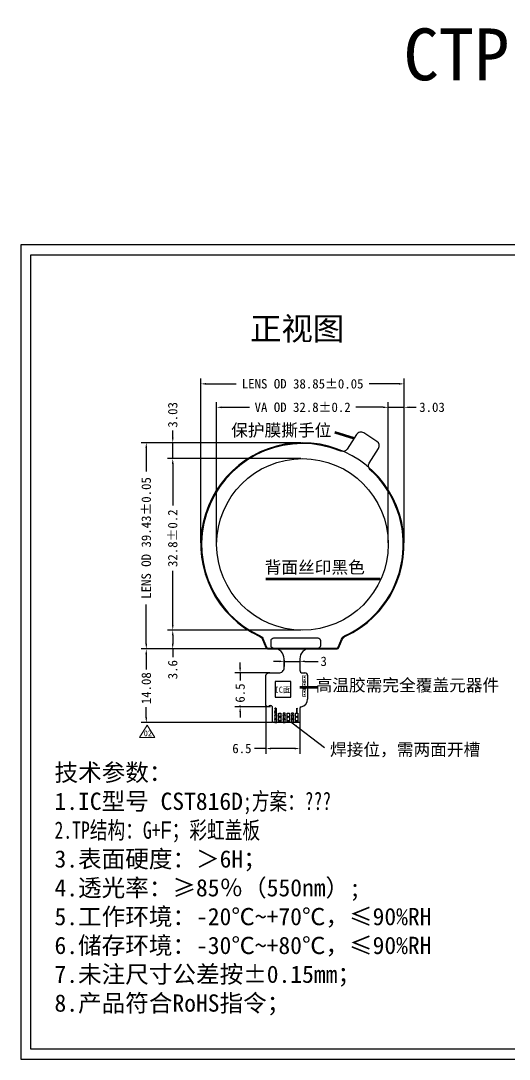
# Model space of a CAD drawing. Header units: millimetres. Extents: x 784 to 1591, y 435 to 646.
# Drawn here: x 783.6 to 877, y 434.8 to 633.4 of the extents above; entities that cross this region are included whole.
import ezdxf

# ---------------------------------------------------------------- set-up
doc = ezdxf.new("R2010")
doc.units = ezdxf.units.MM
for name, color, linetype in [('dim', 3, 'Continuous'), ('FPC', 33, 'Continuous'), ('FRAME', 154, 'Continuous'), ('sensor', 6, 'Continuous'), ('保护膜', 6, 'Continuous'), ('图框', 7, 'Continuous')]:
    doc.layers.add(name, color=color, linetype=linetype)
doc.layers.add('SPEC', color=7, linetype='Continuous', lineweight=20)
doc.styles.add('NOTE', font='ROMANS.shx', dxfattribs={"width": 0.8, "bigfont": 'EXTFONT.shx'})
doc.styles.get("Standard").update_dxf_attribs({"font": 'txt', "bigfont": 'gbcbig.shx'})
doc.styles.add('宋体', font='')
doc.styles.get('宋体').set_extended_font_data('SimSun')
doc.dimstyles.new('ISO-25$0', dxfattribs={"dimtxt": 1.5, "dimasz": 1, "dimexe": 1, "dimexo": 0.3, "dimgap": 0.6, "dimtad": 0, "dimdsep": 46, "dimtxsty": 'Standard', "dimcen": 0, "dimadec": 0, "dimazin": 0, "dimtfac": 1, "dimtmove": 0, "dimatfit": 3, "dimfxl": 1, "dimarcsym": 0})
doc.dimstyles.new('ISO-25$7', dxfattribs={"dimscale": 0.5, "dimtxt": 2, "dimasz": 2, "dimexe": 0.65, "dimexo": 0.625, "dimtad": 0, "dimrnd": 0.0005, "dimzin": 1, "dimdsep": 46, "dimtxsty": '宋体', "dimcen": 1.6, "dimclrd": 3, "dimclre": 73, "dimclrt": 3, "dimazin": 0, "dimtfac": 1, "dimtmove": 0, "dimatfit": 0, "dimfxl": 1, "dimtolj": 1, "dimlwd": -1, "dimlwe": 9, "dimarcsym": 0})
doc.dimstyles.new('STANDARD$7', dxfattribs={"dimtxt": 1.5, "dimasz": 1.25, "dimexe": 0.25, "dimexo": 0.25, "dimgap": 0.25, "dimtad": 0, "dimzin": 0, "dimdsep": 46, "dimtxsty": 'NOTE', "dimcen": 0.5, "dimclrd": 256, "dimclre": 5, "dimclrt": 256, "dimazin": 0, "dimtfac": 1, "dimtmove": 0, "dimatfit": 1, "dimfxl": 1, "dimtolj": 1, "dimtzin": 0, "dimarcsym": 0})

# ---------------------------------------------------------------- blocks, each defined once
blk = doc.blocks.new('*D136')
at = {"layer": 'Defpoints', "color": 0, "transparency": 16777216}
for p in [(807.62, 552.67), (837.47, 552.67), (831.96, 513.24)]:
    blk.add_point(p, dxfattribs=at)
at = {"layer": 'dim', "color": 0, "lineweight": -2, "transparency": 16777216}
for p, q in [((837.17, 552.67), (806.62, 552.67)), ((807.62, 551.67), (807.62, 547.17)), ((807.62, 514.24), (807.62, 521.76)), ((831.66, 513.24), (806.62, 513.24))]:
    blk.add_line(p, q, dxfattribs=at)
at = {"layer": 'dim', "color": 0, "transparency": 16777216}
for points in [[(807.45, 551.67), (807.79, 551.67), (807.62, 552.67)], [(807.45, 514.24), (807.79, 514.24), (807.62, 513.24)]]:
    blk.add_solid(points, dxfattribs=at)
at = {"layer": 'dim', "color": 0, "transparency": 16777216, "insert": (807.62, 534.47), "char_height": 1.8, "attachment_point": 5, "rotation": 90, "style": '宋体'}
blk.add_mtext('LENS OD 39.43%%P0.05', dxfattribs=at)
blk = doc.blocks.new('*D137')
at = {"layer": 'Defpoints', "color": 0, "transparency": 16777216}
for p in [(812.68, 549.64), (837.47, 549.64), (837.47, 516.84)]:
    blk.add_point(p, dxfattribs=at)
at = {"layer": 'dim', "color": 0, "lineweight": -2, "transparency": 16777216}
for p, q in [((837.17, 549.64), (811.68, 549.64)), ((812.68, 548.64), (812.68, 540.66)), ((812.68, 517.84), (812.68, 528.19)), ((837.17, 516.84), (811.68, 516.84))]:
    blk.add_line(p, q, dxfattribs=at)
at = {"layer": 'dim', "color": 0, "transparency": 16777216}
for points in [[(812.51, 548.64), (812.85, 548.64), (812.68, 549.64)], [(812.51, 517.84), (812.85, 517.84), (812.68, 516.84)]]:
    blk.add_solid(points, dxfattribs=at)
at = {"layer": 'dim', "color": 0, "transparency": 16777216, "insert": (812.68, 534.42), "char_height": 1.8, "attachment_point": 5, "rotation": 90, "style": '宋体'}
blk.add_mtext('32.8%%p0.2', dxfattribs=at)
blk = doc.blocks.new('*D138')
at = {"layer": 'Defpoints', "color": 0, "transparency": 16777216}
for p in [(856.9, 563.94), (818.05, 533.24), (856.9, 533.24)]:
    blk.add_point(p, dxfattribs=at)
at = {"layer": 'dim', "color": 0, "lineweight": -2, "transparency": 16777216}
for p, q in [((818.05, 533.54), (818.05, 564.94)), ((856.9, 533.54), (856.9, 564.94)), ((819.05, 563.94), (824.8, 563.94)), ((855.9, 563.94), (850.22, 563.94))]:
    blk.add_line(p, q, dxfattribs=at)
at = {"layer": 'dim', "color": 0, "transparency": 16777216}
for points in [[(819.05, 564.11), (819.05, 563.77), (818.05, 563.94)], [(855.9, 564.11), (855.9, 563.77), (856.9, 563.94)]]:
    blk.add_solid(points, dxfattribs=at)
at = {"layer": 'dim', "color": 0, "transparency": 16777216, "insert": (837.51, 563.94), "char_height": 1.8, "attachment_point": 5, "style": '宋体'}
blk.add_mtext('LENS OD 38.85%%P0.05', dxfattribs=at)
blk = doc.blocks.new('*D139')
at = {"layer": 'Defpoints', "color": 0, "transparency": 16777216}
for p in [(853.87, 559.46), (821.07, 533.24), (853.87, 533.24)]:
    blk.add_point(p, dxfattribs=at)
at = {"layer": 'dim', "color": 0, "lineweight": -2, "transparency": 16777216}
for p, q in [((821.07, 533.54), (821.07, 560.46)), ((853.87, 533.54), (853.87, 560.46)), ((822.07, 559.46), (827.36, 559.46)), ((852.87, 559.46), (847.66, 559.46))]:
    blk.add_line(p, q, dxfattribs=at)
at = {"layer": 'dim', "color": 0, "transparency": 16777216}
for points in [[(822.07, 559.62), (822.07, 559.29), (821.07, 559.46)], [(852.87, 559.62), (852.87, 559.29), (853.87, 559.46)]]:
    blk.add_solid(points, dxfattribs=at)
at = {"layer": 'dim', "color": 0, "transparency": 16777216, "insert": (837.51, 559.46), "char_height": 1.8, "attachment_point": 5, "style": '宋体'}
blk.add_mtext('VA OD 32.8%%P0.2', dxfattribs=at)
blk = doc.blocks.new('*D140')
at = {"layer": 'Defpoints', "color": 0, "transparency": 16777216}
for p in [(812.68, 552.67), (837.47, 552.67), (837.47, 549.64)]:
    blk.add_point(p, dxfattribs=at)
at = {"layer": 'dim', "color": 0, "lineweight": -2, "transparency": 16777216}
for p, q in [((812.68, 553.67), (812.68, 554.99)), ((837.17, 552.67), (811.68, 552.67)), ((812.68, 549.64), (812.68, 552.67)), ((837.17, 549.64), (811.68, 549.64)), ((812.68, 548.64), (812.68, 547.64))]:
    blk.add_line(p, q, dxfattribs=at)
at = {"layer": 'dim', "color": 0, "transparency": 16777216}
for points in [[(812.51, 553.67), (812.85, 553.67), (812.68, 552.67)], [(812.51, 548.64), (812.85, 548.64), (812.68, 549.64)]]:
    blk.add_solid(points, dxfattribs=at)
at = {"layer": 'dim', "color": 0, "transparency": 16777216, "insert": (812.68, 558.01), "char_height": 1.8, "attachment_point": 5, "rotation": 90, "style": '宋体'}
blk.add_mtext('3.03', dxfattribs=at)
blk = doc.blocks.new('*D141')
at = {"layer": 'Defpoints', "color": 0, "transparency": 16777216}
for p in [(837.47, 516.84), (812.68, 513.24), (831.96, 513.24)]:
    blk.add_point(p, dxfattribs=at)
at = {"layer": 'dim', "color": 0, "lineweight": -2, "transparency": 16777216}
for p, q in [((837.17, 516.84), (811.68, 516.84)), ((812.68, 515.84), (812.68, 514.24)), ((831.66, 513.24), (811.68, 513.24)), ((812.68, 513.24), (812.68, 511.67))]:
    blk.add_line(p, q, dxfattribs=at)
at = {"layer": 'dim', "color": 0, "transparency": 16777216}
for points in [[(812.51, 515.84), (812.85, 515.84), (812.68, 516.84)], [(812.51, 514.24), (812.85, 514.24), (812.68, 513.24)]]:
    blk.add_solid(points, dxfattribs=at)
at = {"layer": 'dim', "color": 0, "transparency": 16777216, "insert": (812.68, 509.28), "char_height": 1.8, "attachment_point": 5, "rotation": 90, "style": '宋体'}
blk.add_mtext('3.6', dxfattribs=at)
blk = doc.blocks.new('*D142')
at = {"layer": 'Defpoints', "color": 0, "transparency": 16777216}
for p in [(856.9, 559.46), (853.87, 533.24), (856.9, 533.24)]:
    blk.add_point(p, dxfattribs=at)
at = {"layer": 'dim', "color": 0, "lineweight": -2, "transparency": 16777216}
for p, q in [((853.87, 533.54), (853.87, 560.46)), ((856.9, 533.54), (856.9, 560.46)), ((852.87, 559.46), (851.87, 559.46)), ((853.87, 559.46), (856.9, 559.46)), ((857.9, 559.46), (859.22, 559.46))]:
    blk.add_line(p, q, dxfattribs=at)
at = {"layer": 'dim', "color": 0, "transparency": 16777216}
for points in [[(852.87, 559.62), (852.87, 559.29), (853.87, 559.46)], [(857.9, 559.62), (857.9, 559.29), (856.9, 559.46)]]:
    blk.add_solid(points, dxfattribs=at)
at = {"layer": 'dim', "color": 0, "transparency": 16777216, "insert": (862.24, 559.46), "char_height": 1.8, "attachment_point": 5, "style": '宋体'}
blk.add_mtext('3.03', dxfattribs=at)
blk = doc.blocks.new('*D144')
at = {"layer": 'Defpoints', "color": 0, "transparency": 16777216}
for p in [(830.48, 502.67), (836.97, 501.88), (830.48, 494.2)]:
    blk.add_point(p, dxfattribs=at)
at = {"layer": 'dim', "color": 0, "lineweight": -2, "transparency": 16777216}
for p, q in [((830.48, 502.37), (830.48, 493.2)), ((836.97, 501.58), (836.97, 493.2)), ((830.48, 494.2), (828.29, 494.2)), ((835.97, 494.2), (831.48, 494.2))]:
    blk.add_line(p, q, dxfattribs=at)
at = {"layer": 'dim', "color": 0, "transparency": 16777216}
for points in [[(831.48, 494.36), (831.48, 494.03), (830.48, 494.2)], [(835.97, 494.36), (835.97, 494.03), (836.97, 494.2)]]:
    blk.add_solid(points, dxfattribs=at)
at = {"layer": 'dim', "color": 0, "transparency": 16777216, "insert": (825.9, 494.2), "char_height": 1.8, "attachment_point": 5, "style": '宋体'}
blk.add_mtext('6.5', dxfattribs=at)
blk = doc.blocks.new('*D145')
at = {"layer": 'Defpoints', "color": 0, "transparency": 16777216}
for p in [(831.57, 508.66), (825.56, 502.16), (831.66, 502.16)]:
    blk.add_point(p, dxfattribs=at)
at = {"layer": 'dim', "color": 0, "lineweight": -2, "transparency": 16777216}
for p, q in [((825.56, 509.66), (825.56, 510.66)), ((831.27, 508.66), (824.56, 508.66)), ((825.56, 508.66), (825.56, 507.2)), ((831.36, 502.16), (824.56, 502.16)), ((825.56, 502.16), (825.56, 502.42)), ((825.56, 501.16), (825.56, 500.16))]:
    blk.add_line(p, q, dxfattribs=at)
at = {"layer": 'dim', "color": 0, "transparency": 16777216}
for points in [[(825.39, 509.66), (825.73, 509.66), (825.56, 508.66)], [(825.39, 501.16), (825.73, 501.16), (825.56, 502.16)]]:
    blk.add_solid(points, dxfattribs=at)
at = {"layer": 'dim', "color": 0, "transparency": 16777216, "insert": (825.56, 504.81), "char_height": 1.8, "attachment_point": 5, "rotation": 90, "style": '宋体'}
blk.add_mtext('6.5', dxfattribs=at)
blk = doc.blocks.new('*D146')
at = {"layer": 'Defpoints', "color": 0, "transparency": 16777216}
for p in [(833.31, 513.24), (807.62, 499.16), (831.97, 499.16)]:
    blk.add_point(p, dxfattribs=at)
at = {"layer": 'dim', "color": 0, "lineweight": -2, "transparency": 16777216}
for p, q in [((833.01, 513.24), (806.62, 513.24)), ((807.62, 512.24), (807.62, 509.33)), ((807.62, 500.16), (807.62, 502.14)), ((831.67, 499.16), (806.62, 499.16))]:
    blk.add_line(p, q, dxfattribs=at)
at = {"layer": 'dim', "color": 0, "transparency": 16777216}
for points in [[(807.45, 512.24), (807.79, 512.24), (807.62, 513.24)], [(807.45, 500.16), (807.79, 500.16), (807.62, 499.16)]]:
    blk.add_solid(points, dxfattribs=at)
at = {"layer": 'dim', "color": 0, "transparency": 16777216, "insert": (807.62, 505.73), "char_height": 1.8, "attachment_point": 5, "rotation": 90, "style": '宋体'}
blk.add_mtext('14.08', dxfattribs=at)
blk = doc.blocks.new('*D147')
at = {"layer": 'Defpoints', "color": 0, "transparency": 16777216}
for p in [(833.97, 511.37), (836.97, 511.37), (836.97, 510.87)]:
    blk.add_point(p, dxfattribs=at)
at = {"layer": 'dim', "color": 0, "lineweight": -2, "transparency": 16777216}
for p, q in [((832.97, 510.87), (831.97, 510.87)), ((833.97, 511.07), (833.97, 509.87)), ((833.97, 510.87), (836.97, 510.87)), ((836.97, 511.07), (836.97, 509.87)), ((837.97, 510.87), (840.45, 510.87))]:
    blk.add_line(p, q, dxfattribs=at)
at = {"layer": 'dim', "color": 0, "transparency": 16777216}
for points in [[(832.97, 511.03), (832.97, 510.7), (833.97, 510.87)], [(837.97, 511.03), (837.97, 510.7), (836.97, 510.87)]]:
    blk.add_solid(points, dxfattribs=at)
at = {"layer": 'dim', "color": 0, "transparency": 16777216, "insert": (841.53, 510.87), "char_height": 1.8, "attachment_point": 5, "style": '宋体'}
blk.add_mtext('3', dxfattribs=at)

msp = doc.modelspace()

# ---------------------------------------------------------------- linework, layer by layer
at = {"color": 1, "lineweight": -3}
msp.add_line((838.453, 508.157), (838.453, 503.657), dxfattribs=at)
at = {"color": 6, "linetype": 'Continuous', "flags": 128}
msp.add_lwpolyline([(830.49, 513.55, 0.3026797), (830.951, 513.242), (843.995, 513.242, 0.3026797), (844.456, 513.55), (845.092, 515.074, -0.1882209), (845.597, 515.597, 4.5631078), (829.349, 515.597, -0.1882209), (829.854, 515.074)], format="xyb", close=True, dxfattribs=at)
at = {"lineweight": -3}
msp.add_lwpolyline([(835.285, 503.993), (835.285, 506.993), (832.285, 506.993), (832.285, 503.993)], close=True, dxfattribs=at)
at = {"color": 1, "lineweight": -3}
msp.add_lwpolyline([(835.285, 503.993), (835.285, 506.993), (832.285, 506.993), (832.285, 503.993)], close=True, dxfattribs=at)
at = {"color": 1, "const_width": 0.1}
for points in [[(838.131, 508.178), (837.531, 508.178), (837.531, 506.978), (838.131, 506.978)], [(838.131, 506.778), (837.531, 506.778), (837.531, 505.578), (838.131, 505.578)], [(837.531, 505.378), (838.131, 505.378), (838.131, 504.278), (838.031, 504.178), (837.531, 504.178)]]:
    msp.add_lwpolyline(points, close=True, dxfattribs=at)
at = {"color": 1, "const_width": 0.3}
for points in [[(837.83, 507.446), (837.83, 507.146)], [(837.832, 508.006), (837.832, 507.706)], [(837.832, 506.606), (837.832, 506.306)], [(837.83, 506.046), (837.83, 505.746)], [(837.83, 505.206), (837.83, 504.906)], [(837.832, 504.646), (837.832, 504.346)]]:
    msp.add_lwpolyline(points, dxfattribs=at)
at = {"color": 6, "linetype": 'Continuous'}
msp.add_circle((837.473, 533.242), 16.4, dxfattribs=at)
at = {"color": 1, "lineweight": -3}
msp.add_arc((837.953, 508.157), 0.5, 0, 90, dxfattribs=at)
at = {"layer": 'FPC', "color": 1, "lineweight": -3}
for p, q in [((836.973, 511.373), (836.973, 509.167)), ((837.473, 508.667), (837.953, 508.667)), ((838.463, 508.227), (838.463, 503.657))]:
    msp.add_line(p, q, dxfattribs=at)
msp.add_lwpolyline([(836.973, 501.876), (836.973, 499.357, -0.4142136), (836.773, 499.157), (831.973, 499.157, -0.4142136), (831.773, 499.357), (831.773, 502.171, 0.5704944), (830.907, 502.162, -0.3755653), (830.473, 502.657), (830.473, 508.157, -0.4142136), (830.973, 508.657), (832.973, 508.657, 0.4142136), (833.973, 509.657), (833.973, 511.342, 0.4134454), (831.978, 513.342, -0.4134454), (831.48, 513.842), (831.48, 514.842, -0.4142136), (831.98, 515.342), (840.43, 515.342, -0.4142136), (840.93, 514.842), (840.93, 513.842, -0.4142136), (840.43, 513.342), (838.973, 513.342, 0.4142136), (836.973, 511.342)], format="xyb", dxfattribs=at)
at = {"layer": 'FPC', "color": 1, "lineweight": -3, "flags": 128}
for points in [[(832.173, 500.957), (832.173, 500.776, 0.3333333), (832.173, 500.476), (832.173, 500.002, 0.3333333), (832.173, 499.702), (832.173, 499.157), (832.573, 499.157), (832.573, 499.702, 0.3333333), (832.573, 500.002), (832.573, 500.476, 0.3333333), (832.573, 500.776), (832.573, 500.957)], [(833.773, 500.957), (833.773, 500.776, 0.3333333), (833.773, 500.476), (833.773, 500.002, 0.3333333), (833.773, 499.702), (833.773, 499.157), (834.173, 499.157), (834.173, 499.702, 0.3333333), (834.173, 500.002), (834.173, 500.476, 0.3333333), (834.173, 500.776), (834.173, 500.957)], [(835.373, 500.957), (835.373, 500.776, 0.3333333), (835.373, 500.476), (835.373, 500.002, 0.3333333), (835.373, 499.702), (835.373, 499.157), (835.773, 499.157), (835.773, 499.702, 0.3333333), (835.773, 500.002), (835.773, 500.476, 0.3333333), (835.773, 500.776), (835.773, 500.957)]]:
    msp.add_lwpolyline(points, format="xyb", close=True, dxfattribs=at)
at = {"layer": 'FPC', "color": 1, "lineweight": -3}
for points in [[(832.19, 501.24), (832.215, 501.266), (832.257, 501.291), (832.298, 501.8), (832.34, 501.8), (832.382, 501.291), (832.432, 501.257), (832.432, 501.274), (832.423, 501.825), (832.415, 501.851), (832.398, 501.876), (832.373, 501.893), (832.348, 501.902), (832.298, 501.902), (832.273, 501.893), (832.248, 501.876), (832.232, 501.851), (832.19, 501.851), (832.198, 501.876), (832.223, 501.91), (832.265, 501.936), (832.307, 501.944), (832.34, 501.944), (832.382, 501.936), (832.423, 501.91), (832.448, 501.876), (832.465, 501.834), (832.473, 501.274), (832.473, 501.215), (832.465, 501.155), (832.448, 501.112), (832.423, 501.078), (832.382, 501.053), (832.34, 501.044), (832.298, 501.044), (832.257, 501.053), (832.215, 501.078), (832.19, 501.112), (832.173, 501.155), (832.173, 501.198)], [(832.373, 501.095), (832.398, 501.112), (832.415, 501.138), (832.423, 501.164), (832.423, 501.189), (832.415, 501.215), (832.398, 501.232), (832.373, 501.249), (832.348, 501.257), (832.29, 501.257), (832.265, 501.249), (832.24, 501.232), (832.223, 501.215), (832.215, 501.189), (832.215, 501.164), (832.223, 501.138), (832.24, 501.112), (832.265, 501.095), (832.29, 501.087), (832.348, 501.087)], [(836.423, 501.044), (836.373, 501.044), (836.373, 501.944), (836.423, 501.944), (836.473, 501.885), (836.473, 501.817), (836.423, 501.876)]]:
    msp.add_lwpolyline(points, close=True, dxfattribs=at)
at = {"layer": 'FPC', "color": 1, "ltscale": 2, "flags": 128}
for points in [[(833.373, 500.11), (833.373, 499.637, -0.3333333), (833.373, 499.337), (833.373, 499.157), (832.973, 499.157), (832.973, 499.337, -0.3333333), (832.973, 499.637), (832.973, 500.11, -0.3333333), (832.973, 500.41), (832.973, 500.957), (833.373, 500.957), (833.373, 500.41, -0.3333333)], [(834.973, 500.11), (834.973, 499.637, -0.3333333), (834.973, 499.337), (834.973, 499.157), (834.573, 499.157), (834.573, 499.337, -0.3333333), (834.573, 499.637), (834.573, 500.11, -0.3333333), (834.573, 500.41), (834.573, 500.957), (834.973, 500.957), (834.973, 500.41, -0.3333333)], [(836.573, 500.11), (836.573, 499.637, -0.3333333), (836.573, 499.337), (836.573, 499.157), (836.173, 499.157), (836.173, 499.337, -0.3333333), (836.173, 499.637), (836.173, 500.11, -0.3333333), (836.173, 500.41), (836.173, 500.957), (836.573, 500.957), (836.573, 500.41, -0.3333333)]]:
    msp.add_lwpolyline(points, format="xyb", close=True, dxfattribs=at)
at = {"layer": 'FPC', "color": 1, "ltscale": 2}
for centre in [(832.373, 500.626), (833.973, 500.626), (835.573, 500.626), (832.373, 499.852), (833.173, 500.26), (833.173, 499.487), (833.973, 499.852), (834.773, 500.26), (834.773, 499.487), (835.573, 499.852), (836.373, 500.26), (836.373, 499.487)]:
    msp.add_circle(centre, 0.1, dxfattribs=at)
at = {"layer": 'FPC', "color": 1, "lineweight": -3}
for centre, radius, start, end in [((837.473, 509.167), 0.5, 180, 270), ((837.953, 508.157), 0.51, 0, 90), ((836.953, 503.657), 1.51, 280.17608, 0), ((837.273, 501.876), 0.3, 100.17608, 180)]:
    msp.add_arc(centre, radius, start, end, dxfattribs=at)
at = {"layer": 'FRAME', "color": 7}
for points in [[(1017.301, 590.555), (783.634, 590.555), (783.634, 434.777), (1017.301, 434.777)], [(1015.354, 436.724), (785.581, 436.724), (785.581, 588.608), (1015.354, 588.608)]]:
    msp.add_lwpolyline(points, close=True, dxfattribs=at)
at = {"layer": 'SPEC', "color": 7, "lineweight": 0}
msp.add_lwpolyline([(806.356, 496.301), (807.801, 498.693), (809.246, 496.301)], close=True, dxfattribs=at)
at = {"layer": '保护膜', "color": 5}
msp.add_lwpolyline([(844.954, 515.132, -0.1882209), (845.534, 515.734, 0.5375256), (850.431, 547.512, -0.364264), (850.258, 548.786), (852.016, 551.567, 0.413276), (851.708, 552.945), (849.177, 554.556, 0.4151517), (847.795, 554.247), (846.032, 551.458, -0.364264), (844.806, 551.068, 0.9796026), (829.412, 515.734, -0.1882209), (829.993, 515.132), (830.628, 513.607, 0.3026797), (830.951, 513.392), (843.995, 513.392, 0.3026797), (844.318, 513.607)], format="xyb", close=True, dxfattribs=at)

# ---------------------------------------------------------------- texts
at = {"style": '宋体'}
msp.add_text('正视图', height=4.3905, dxfattribs=at).set_placement((827.477, 572.305))
at = {"color": 7, "insert": (790.078, 491.277), "char_height": 3.30689, "width": 87.34817, "attachment_point": 1, "style": '宋体'}
msp.add_mtext('{\\fSimSun|b0|i0|c134|p54;技术参数}：\\P1.IC型号 {\\fSimHei|b0|i0|c134|p2;\\C0;CST816D\\fSimSun|b0|i0|c134|p2;\\W0.75;\\C256;;\\C1;方案：???\\P\\C256;2.TP结构：G+\\fArial|b0|i0|c0|p32;F\\fSimSun|b0|i0|c134|p2;；\\C1;彩虹盖板\\P}3.表面硬度：＞6H；\\P4.透光率：≥85％（550nm）;\\P5.工作环境：-20℃~+70℃，≤90%RH\\P6.储存环境：-30℃~+80℃，≤90%RH\\P7.未注尺寸公差按±0.15mm；\\P8.产品符合RoHS指令；', dxfattribs=at)
at = {"layer": 'dim', "color": 7, "style": '宋体'}
for s, height, p in [('保护膜撕手位', 2.34, (823.846, 553.911)), ('背面丝印黑色', 2.34, (830.246, 527.694)), ('高温胶需完全覆盖元器件', 2.34, (839.986, 505.154)), ('IC面', 1.17, (832.147, 504.856)), ('焊接位，需两面开槽', 2.34, (842.741, 492.841))]:
    msp.add_text(s, height=height, dxfattribs=at).set_placement(p)
at = {"layer": 'dim', "color": 1, "style": '宋体'}
msp.add_text('IC面', height=1.17, dxfattribs=at).set_placement((832.147, 504.856))
at = {"layer": 'SPEC', "color": 7, "lineweight": 0, "style": '宋体'}
msp.add_text('02', height=1.1054, dxfattribs=at).set_placement((807.136, 496.552))
at = {"layer": '图框', "style": '宋体'}
msp.add_text('CTP图纸', height=9.9242, dxfattribs=at).set_placement((856.779, 621.998))

# ---------------------------------------------------------------- dimensions: what is measured, and where the dimension line sits
at = {"layer": 'dim', "color": 7}
for base, p1, p2, text, picture, middle in [((856.898, 563.941), (818.048, 533.242), (856.898, 533.242), 'LENS OD <>%%P0.05', '*D138', (837.51, 563.941)), ((853.873, 559.458), (821.073, 533.242), (853.873, 533.242), 'VA OD <>%%P0.2', '*D139', (837.51, 559.458))]:
    dim = msp.add_linear_dim(base=base, p1=p1, p2=p2, text=text, dimstyle='ISO-25$0', override={"dimtxt": 1.8, "dimtxsty": '宋体'}, dxfattribs=at)
    dim.commit()
    dim.dimension.update_dxf_attribs({"geometry": picture, "text_midpoint": middle, "dimtype": 160})
for base, p1, p2, angle, picture, middle in [((812.680787759, 552.667099905), (837.473208385, 549.642099906), (837.473208385, 552.667099905), 90, '*D140', (812.680787759, 558.009957048)), ((856.89820838, 559.45804703), (853.87320839, 533.24209991), (856.89820838, 533.24209991), 180, '*D142', (862.24106553, 559.45804703)), ((812.681, 513.242), (837.473, 516.842), (831.964, 513.242), 270, '*D141', (812.681, 509.277)), ((807.61964, 499.15714), (833.30984, 513.2421), (831.97321, 499.15714), 90, '*D146', (807.61964, 505.73292)), ((825.561, 502.157), (831.575, 508.657), (831.661, 502.157), 90, '*D145', (825.561, 504.809))]:
    dim = msp.add_linear_dim(base=base, p1=p1, p2=p2, angle=angle, dimstyle='ISO-25$0', override={"dimtxt": 1.8, "dimtxsty": '宋体'}, dxfattribs=at)
    dim.commit()
    dim.dimension.update_dxf_attribs({"geometry": picture, "text_midpoint": middle, "dimtype": 160})
for base, p1, p2, text, picture, middle in [((807.619640932, 552.667099905), (831.964335617, 513.242099906), (837.473208385, 552.667099905), 'LENS OD <>%%P0.05', '*D136', (807.619640932, 534.466671358)), ((812.681, 549.642), (837.473, 516.842), (837.473, 549.642), '<>%%p0.2', '*D137', (812.681, 534.423))]:
    dim = msp.add_linear_dim(base=base, p1=p1, p2=p2, angle=90, text=text, dimstyle='ISO-25$0', override={"dimtxt": 1.8, "dimtxsty": '宋体'}, dxfattribs=at)
    dim.commit()
    dim.dimension.update_dxf_attribs({"geometry": picture, "text_midpoint": middle, "dimtype": 160})
for base, p1, p2, picture, middle in [((836.973, 510.866), (833.973, 511.373), (836.973, 511.373), '*D147', (841.534, 510.866)), ((830.4779, 494.1956), (836.9732, 501.8756), (830.4779, 502.6749), '*D144', (825.9007, 494.1956))]:
    dim = msp.add_linear_dim(base=base, p1=p1, p2=p2, dimstyle='ISO-25$0', override={"dimtxt": 1.8, "dimtxsty": '宋体'}, dxfattribs=at)
    dim.commit()
    dim.dimension.update_dxf_attribs({"geometry": picture, "text_midpoint": middle, "dimtype": 160})

# ---------------------------------------------------------------- leaders
for points, dimstyle, override in [([(847.35, 553.5), (843.684, 554.641)], 'STANDARD$7', {"dimasz": 1.5, "dimexe": 0.2, "dimgap": 0.2, "dimzin": 1, "dimtxsty": '宋体', "dimcen": 0.09, "dimclrd": 7, "dimclre": 256, "dimclrt": 256, "dimtp": 0.01, "dimtm": 0.01, "dimtofl": 0, "dimatfit": 3, "dimtvp": 0, "dimtzin": 8, "dimlwd": 65535, "dimlwe": 65535}), ([(852.312, 526.558), (830.505, 526.558)], 'ISO-25$7', {"dimscale": 1, "dimtxt": 1.8, "dimasz": 1, "dimexe": 1, "dimexo": 0.3, "dimgap": 0.6, "dimrnd": 0, "dimzin": 8, "dimcen": 0, "dimclrd": 0, "dimclre": 0, "dimclrt": 0, "dimadec": 0, "dimatfit": 3, "dimtolj": 0, "dimlwd": 65534, "dimlwe": 65534}), ([(836.968, 505.962), (840.475, 505.962)], 'ISO-25$7', {"dimscale": 1, "dimtxt": 1.8, "dimasz": 1, "dimexe": 1, "dimexo": 0.3, "dimgap": 0.6, "dimrnd": 0, "dimzin": 8, "dimcen": 0, "dimclrd": 0, "dimclre": 0, "dimclrt": 0, "dimadec": 0, "dimatfit": 3, "dimtolj": 0, "dimlwd": 65534, "dimlwe": 65534})]:
    msp.add_leader(points, dimstyle=dimstyle, override=override, dxfattribs=at)
at = {"layer": 'sensor', "color": 7}
msp.add_leader([(835.518, 499.092), (841.701, 494.372)], dimstyle='ISO-25$7', override={"dimgap": 0.625, "dimtad": 0, "dimclrd": 7, "dimarcsym": 1}, dxfattribs=at)

doc.saveas('drawing.dxf')
